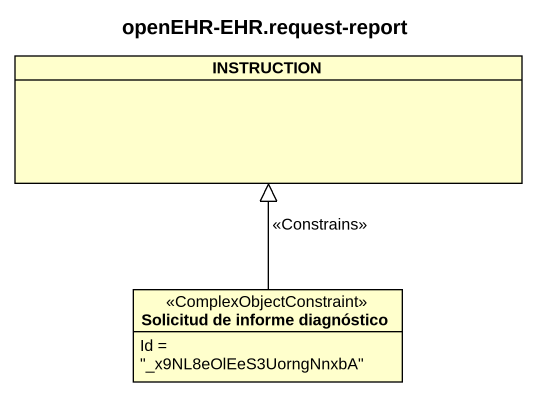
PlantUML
@startuml
title openEHR-EHR.request-report
hide circle
hide empty members
class INSTRUCTION
class "Solicitud de informe diagnóstico" as Solicitud_de_informe <<ComplexObjectConstraint>> {
  Id = "_x9NL8eOlEeS3UorngNnxbA"
}
Solicitud_de_informe -up-|> INSTRUCTION : <<Constrains>>
@enduml
